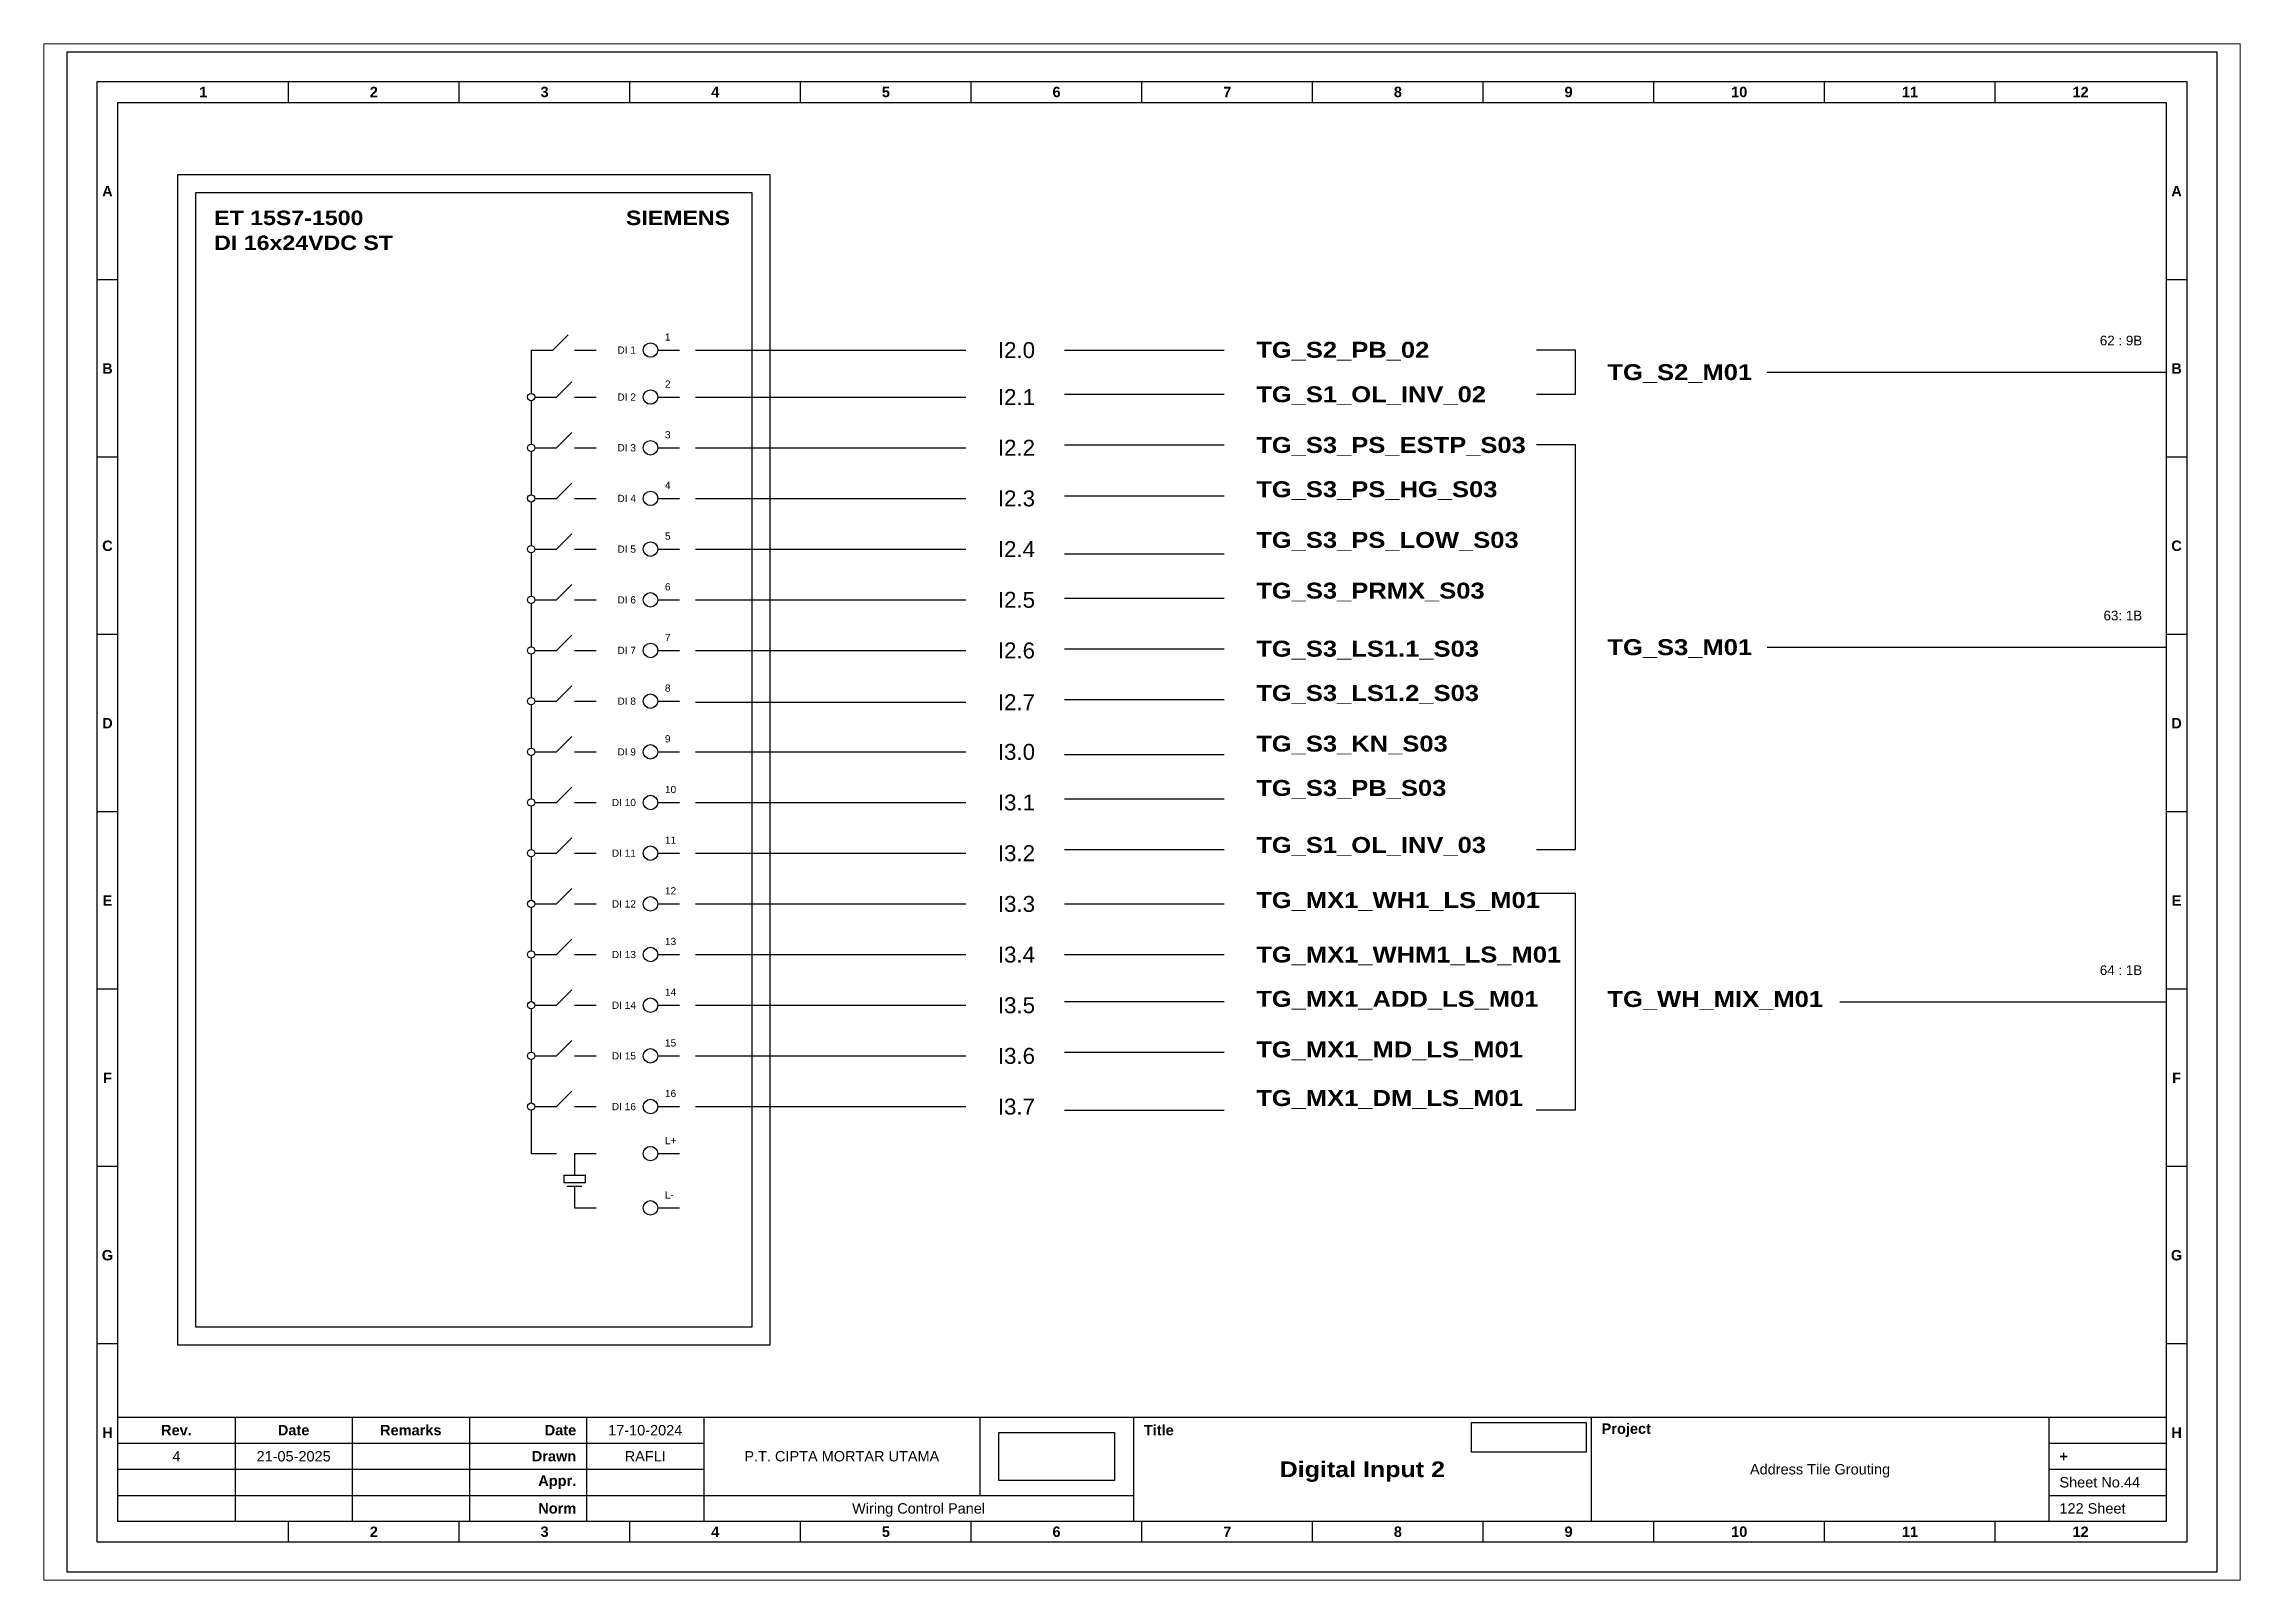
# Paper-space layout 'Card DI 2' of a CAD drawing. Header units: centimetres, sheet in millimetres. Extents: x -3 to 818, y -16 to 558.
# The model-space entities are those that its viewports show. They can reach past a viewport. Long polylines and large blocks are cut down to what shows.
import ezdxf
from ezdxf.enums import TextEntityAlignment as Align

# ---------------------------------------------------------------- set-up
doc = ezdxf.new("R2010")
doc.units = ezdxf.units.CM
doc.header["$MEASUREMENT"] = 0
doc.layers.add('MU Project Line', color=7, linetype='Continuous', true_color=0xfefefe)
doc.styles.add('Bold', font='ariblk.ttf', dxfattribs={"height": 25.4})
doc.styles.get("Standard").update_dxf_attribs({"font": 'arial.ttf'})
picture_1 = doc.add_image_def('image1.png', size_in_pixel=(2048, 847))
picture_2 = doc.add_image_def('image2.png', size_in_pixel=(2092, 542))

# ---------------------------------------------------------------- blocks, each defined once
blk = doc.blocks.new('KOP MU PROJECT')
at = {"color": 6, "ltscale": 50}
for p, q in [((27.74, 184.05), (27.74, 186.66)), ((49.13, 184.05), (49.13, 186.66)), ((70.51, 184.05), (70.51, 186.66)), ((91.89, 184.05), (91.89, 186.66)), ((113.27, 184.05), (113.27, 186.66)), ((134.66, 184.05), (134.66, 186.66)), ((156.04, 184.05), (156.04, 186.66)), ((177.42, 184.05), (177.42, 186.66)), ((198.8, 184.05), (198.8, 186.66)), ((220.19, 184.05), (220.19, 186.66)), ((241.57, 184.05), (241.57, 186.66)), ((6.36, 161.84), (3.75, 161.84)), ((265.59, 161.84), (262.98, 161.84)), ((6.36, 139.63), (3.75, 139.63)), ((265.59, 139.63), (262.98, 139.63)), ((6.36, 117.42), (3.75, 117.42)), ((265.59, 117.42), (262.98, 117.42)), ((6.36, 95.22), (3.75, 95.22)), ((265.59, 95.22), (262.98, 95.22)), ((6.36, 73.01), (3.75, 73.01)), ((265.59, 73.01), (262.98, 73.01)), ((6.36, 50.8), (3.75, 50.8)), ((265.59, 50.8), (262.98, 50.8)), ((6.36, 28.59), (3.75, 28.59)), ((265.59, 28.59), (262.98, 28.59)), ((27.74, 3.75), (27.74, 6.36)), ((49.13, 3.75), (49.13, 6.36)), ((70.51, 3.75), (70.51, 6.36)), ((91.89, 3.75), (91.89, 6.36)), ((113.27, 3.75), (113.27, 6.36)), ((134.66, 3.75), (134.66, 6.36)), ((156.04, 3.75), (156.04, 6.36)), ((177.42, 3.75), (177.42, 6.36)), ((198.8, 3.75), (198.8, 6.36)), ((220.19, 3.75), (220.19, 6.36)), ((241.57, 3.75), (241.57, 6.36))]:
    blk.add_line(p, q, dxfattribs=at)
at = {"ltscale": 50}
for p, q in [((6.36, 19.41), (262.98, 19.41)), ((21.04, 19.41), (21.04, 6.36)), ((35.72, 19.41), (35.72, 6.36)), ((50.41, 19.41), (50.41, 6.36)), ((65.09, 19.41), (65.09, 6.36)), ((79.77, 19.41), (79.77, 6.36)), ((114.35, 19.41), (114.35, 9.62)), ((133.6, 19.41), (133.6, 6.36)), ((190.95, 19.41), (190.95, 6.36)), ((248.3, 19.41), (248.3, 6.36)), ((6.36, 16.15), (79.77, 16.15)), ((248.3, 16.15), (262.98, 16.15)), ((6.36, 12.89), (79.77, 12.89)), ((248.3, 12.89), (262.98, 12.89)), ((6.36, 9.62), (133.6, 9.62)), ((248.3, 9.62), (262.98, 9.62))]:
    blk.add_line(p, q, dxfattribs=at)
at = {"color": 1, "ltscale": 50}
blk.add_lwpolyline([(269.34, 0), (0, 0), (0, 190.41), (269.34, 190.41)], close=True, dxfattribs=at)
at = {"color": 6, "ltscale": 50}
for points in [[(265.59, 3.75), (3.75, 3.75), (3.75, 186.66), (265.59, 186.66)], [(262.98, 6.36), (6.36, 6.36), (6.36, 184.05), (262.98, 184.05)]]:
    blk.add_lwpolyline(points, close=True, dxfattribs=at)
at = {"ltscale": 50, "char_height": 1.305, "attachment_point": 4}
for s, width, heights, insert in [('\\pxqc;{\\fArial|b1|i0|c0|p34;1}', 21.3825, [2.51], (6.36, 185.36)), ('\\pxqc;{\\fArial|b1|i0|c0|p34;2}', 21.3825, [2.51], (27.74, 185.36)), ('\\pxqc;{\\fArial|b1|i0|c0|p34;3}', 21.3825, [2.51], (49.13, 185.36)), ('\\pxqc;{\\fArial|b1|i0|c0|p34;4}', 21.3825, [2.51], (70.51, 185.36)), ('\\pxqc;{\\fArial|b1|i0|c0|p34;5}', 21.3825, [2.51], (91.89, 185.36)), ('\\pxqc;{\\fArial|b1|i0|c0|p34;6}', 21.3825, [2.51], (113.27, 185.36)), ('\\pxqc;{\\fArial|b1|i0|c0|p34;7}', 21.3825, [2.51], (134.66, 185.36)), ('\\pxqc;{\\fArial|b1|i0|c0|p34;8}', 21.3825, [2.51], (156.04, 185.36)), ('\\pxqc;{\\fArial|b1|i0|c0|p34;9}', 21.3825, [2.51], (177.42, 185.36)), ('\\pxqc;{\\fArial|b1|i0|c0|p34;10}', 21.3825, [2.51], (198.8, 185.36)), ('\\pxqc;{\\fArial|b1|i0|c0|p34;11}', 21.3825, [2.51], (220.19, 185.36)), ('\\pxqc;{\\fArial|b1|i0|c0|p34;12}', 21.3825, [2.51], (241.57, 185.36)), ('\\pxqc;{\\fArial|b1|i0|c0|p34;A}', 2.61, [2.51], (3.75, 172.95)), ('\\pxqc;{\\fArial|b1|i0|c0|p34;A}', 2.61, [2.51], (262.98, 172.95)), ('\\pxqc;{\\fArial|b1|i0|c0|p34;B}', 2.61, [2.51], (3.75, 150.74)), ('\\pxqc;{\\fArial|b1|i0|c0|p34;B}', 2.61, [2.51], (262.98, 150.74)), ('\\pxqc;{\\fArial|b1|i0|c0|p34;C}', 2.61, [2.51], (3.75, 128.53)), ('\\pxqc;{\\fArial|b1|i0|c0|p34;C}', 2.61, [2.51], (262.98, 128.53)), ('\\pxqc;{\\fArial|b1|i0|c0|p34;D}', 2.61, [2.51], (3.75, 106.32)), ('\\pxqc;{\\fArial|b1|i0|c0|p34;D}', 2.61, [2.51], (262.98, 106.32)), ('\\pxqc;{\\fArial|b1|i0|c0|p34;E}', 2.61, [2.51], (3.75, 84.11)), ('\\pxqc;{\\fArial|b1|i0|c0|p34;E}', 2.61, [2.51], (262.98, 84.11)), ('\\pxqc;{\\fArial|b1|i0|c0|p34;F}', 2.61, [2.51], (3.75, 61.9)), ('\\pxqc;{\\fArial|b1|i0|c0|p34;F}', 2.61, [2.51], (262.98, 61.9)), ('\\pxqc;{\\fArial|b1|i0|c0|p34;G}', 2.61, [2.51], (3.75, 39.69)), ('\\pxqc;{\\fArial|b1|i0|c0|p34;G}', 2.61, [2.51], (262.98, 39.69)), ('\\pxqc;{\\fArial|b1|i0|c0|p34;H}', 2.61, [2.51], (3.75, 17.47)), ('\\pxqc;{\\fArial|b1|i0|c0|p34;Rev.}', 14.6811, [2.88], (6.36, 17.78)), ('\\pxqc;{\\fArial|b1|i0|c0|p34;Date}', 14.6811, [2.88], (21.04, 17.78)), ('\\pxqc;{\\fArial|b1|i0|c0|p34;Remarks}', 14.6811, [2.88], (35.72, 17.78)), ('\\pxqr;{\\fArial|b1|i0|c0|p34;Date}', 13.3761, [2.88], (50.41, 17.78)), ('\\pxql;{\\fArial|b1|i0|c0|p34;Title}', 50.2419, [2.88], (134.9, 17.78)), ('\\pxql;{\\fArial|b1|i0|c0|p34;Project}', 50.2419, [2.88], (192.25, 17.78)), ('\\pxqc;{\\fArial|b1|i0|c0|p34;H}', 2.61, [2.51], (262.98, 17.47)), ('\\pxqr;{\\fArial|b1|i0|c0|p34;Drawn}', 13.3761, [2.88], (50.41, 14.52)), ('\\pxql;{\\fArial|b1|i0|c0|p34;+}', 14.6811, [2.88], (249.61, 14.52)), ('\\pxqr;{\\fArial|b1|i0|c0|p34;Appr.}', 13.3761, [2.88], (50.41, 11.26)), ('\\pxqr;{\\fArial|b1|i0|c0|p34;Norm}', 13.3761, [2.88], (50.41, 7.99)), ('\\pxqc;{\\fArial|b1|i0|c0|p34;2}', 21.3825, [2.51], (27.74, 5.06)), ('\\pxqc;{\\fArial|b1|i0|c0|p34;3}', 21.3825, [2.51], (49.13, 5.06)), ('\\pxqc;{\\fArial|b1|i0|c0|p34;4}', 21.3825, [2.51], (70.51, 5.06)), ('\\pxqc;{\\fArial|b1|i0|c0|p34;5}', 21.3825, [2.51], (91.89, 5.06)), ('\\pxqc;{\\fArial|b1|i0|c0|p34;6}', 21.3825, [2.51], (113.27, 5.06)), ('\\pxqc;{\\fArial|b1|i0|c0|p34;7}', 21.3825, [2.51], (134.66, 5.06)), ('\\pxqc;{\\fArial|b1|i0|c0|p34;8}', 21.3825, [2.51], (156.04, 5.06)), ('\\pxqc;{\\fArial|b1|i0|c0|p34;9}', 21.3825, [2.51], (177.42, 5.06)), ('\\pxqc;{\\fArial|b1|i0|c0|p34;10}', 21.3825, [2.51], (198.8, 5.06)), ('\\pxqc;{\\fArial|b1|i0|c0|p34;11}', 21.3825, [2.51], (220.19, 5.06)), ('\\pxqc;{\\fArial|b1|i0|c0|p34;12}', 21.3825, [2.51], (241.57, 5.06))]:
    blk.add_mtext_dynamic_manual_height_columns(s, width=width, gutter_width=0.0326, heights=heights, dxfattribs=dict(at, insert=insert))
at = {"ltscale": 50}
for tag, p in [('DATECREATED', (72.43, 17.78)), ('REV', (13.7, 14.52)), ('REVDATE', (28.38, 14.52)), ('REMARKS', (43.06, 14.52)), ('DRAWN', (72.43, 14.52)), ('COMPANY', (97.06, 14.52)), ('APPR', (72.43, 11.26)), ('PROJECT', (219.62, 12.89)), ('NORM', (72.43, 7.99)), ('DRAWINGCATEGORY', (106.68, 7.99)), ('DESCRIPTION', (162.27, 10.03))]:
    blk.add_attdef(tag, text='', height=1.3, dxfattribs=at).set_placement(p, align=Align.MIDDLE_CENTER)
at = {"ltscale": 50, "style": 'Bold'}
blk.add_attdef('TITLE', text='', height=1.96, dxfattribs=at).set_placement((162.27, 12.89), align=Align.MIDDLE_CENTER)
at = {"ltscale": 50}
for tag, p in [('SHEETNUMBER', (249.61, 11.26)), ('TOTALSHEET', (249.61, 7.99))]:
    blk.add_attdef(tag, text='', height=1.3, dxfattribs=at).set_placement(p, align=Align.MIDDLE_LEFT)
image = blk.add_image(picture_1, insert=(116.72, 11.48), size_in_units=(14.5, 6), dxfattribs=at)
image.dxf.flags = 15
image = blk.add_image(picture_2, insert=(175.94, 15.04), size_in_units=(14.36, 3.72), dxfattribs=at)
image.dxf.flags = 15

msp = doc.modelspace()

# ---------------------------------------------------------------- linework, layer by layer
at = {"ltscale": 50}
for p, q in [((2091.17, 3026.07), (2093.09, 3027.99)), ((2088.45, 3026.07), (2091.17, 3026.07)), ((2088.45, 3026.07), (2088.45, 3020.63)), ((2093.89, 3026.07), (2096.61, 3026.07)), ((2091.62, 3020.18), (2093.55, 3022.1)), ((2088.45, 3019.72), (2088.45, 3014.29)), ((2088.9, 3020.18), (2091.62, 3020.18)), ((2093.89, 3020.18), (2096.61, 3020.18)), ((2091.62, 3013.83), (2093.55, 3015.75)), ((2088.45, 3013.38), (2088.45, 3007.94)), ((2088.9, 3013.83), (2091.62, 3013.83)), ((2093.89, 3013.83), (2096.61, 3013.83)), ((2088.9, 3007.49), (2091.62, 3007.49)), ((2091.62, 3007.49), (2093.55, 3009.41)), ((2093.89, 3007.49), (2096.61, 3007.49)), ((2088.45, 3007.03), (2088.45, 3001.59)), ((2091.62, 3001.14), (2093.55, 3003.06)), ((2088.45, 3000.69), (2088.45, 2995.25)), ((2088.9, 3001.14), (2091.62, 3001.14)), ((2093.89, 3001.14), (2096.61, 3001.14)), ((2091.62, 2994.79), (2093.55, 2996.72)), ((2088.45, 2994.34), (2088.45, 2988.9)), ((2088.9, 2994.79), (2091.62, 2994.79)), ((2093.89, 2994.79), (2096.61, 2994.79)), ((2088.9, 2988.45), (2091.62, 2988.45)), ((2091.62, 2988.45), (2093.55, 2990.37)), ((2093.89, 2988.45), (2096.61, 2988.45)), ((2088.45, 2987.99), (2088.45, 2982.55)), ((2091.62, 2982.1), (2093.55, 2984.02)), ((2088.45, 2981.65), (2088.45, 2976.21)), ((2088.9, 2982.1), (2091.62, 2982.1)), ((2093.89, 2982.1), (2096.61, 2982.1)), ((2091.62, 2975.75), (2093.55, 2977.68)), ((2088.45, 2975.3), (2088.45, 2969.86)), ((2088.9, 2975.75), (2091.62, 2975.75)), ((2093.89, 2975.75), (2096.61, 2975.75)), ((2088.45, 2968.95), (2088.45, 2963.51)), ((2088.9, 2969.41), (2091.62, 2969.41)), ((2091.62, 2969.41), (2093.55, 2971.33)), ((2093.89, 2969.41), (2096.61, 2969.41)), ((2091.62, 2963.06), (2093.55, 2964.98)), ((2088.45, 2962.61), (2088.45, 2957.17)), ((2088.9, 2963.06), (2091.62, 2963.06)), ((2093.89, 2963.06), (2096.61, 2963.06)), ((2091.62, 2956.71), (2093.55, 2958.64)), ((2088.45, 2956.26), (2088.45, 2950.82)), ((2088.9, 2956.71), (2091.62, 2956.71)), ((2093.89, 2956.71), (2096.61, 2956.71)), ((2088.45, 2949.92), (2088.45, 2944.48)), ((2088.9, 2950.37), (2091.62, 2950.37)), ((2091.62, 2950.37), (2093.55, 2952.29)), ((2093.89, 2950.37), (2096.61, 2950.37)), ((2091.62, 2944.02), (2093.55, 2945.95)), ((2088.45, 2943.57), (2088.45, 2938.13)), ((2088.9, 2944.02), (2091.62, 2944.02)), ((2093.89, 2944.02), (2096.61, 2944.02)), ((2091.62, 2937.68), (2093.55, 2939.6)), ((2088.45, 2937.22), (2088.45, 2931.78)), ((2088.9, 2937.68), (2091.62, 2937.68)), ((2093.89, 2937.68), (2096.61, 2937.68)), ((2091.62, 2931.33), (2093.55, 2933.25)), ((2088.45, 2930.88), (2088.45, 2925.44)), ((2088.9, 2931.33), (2091.62, 2931.33)), ((2093.89, 2931.33), (2096.61, 2931.33)), ((2088.45, 2925.44), (2091.62, 2925.44)), ((2093.89, 2925.44), (2096.61, 2925.44)), ((2093.89, 2925.44), (2093.89, 2922.72)), ((2092.53, 2922.72), (2095.25, 2922.72)), ((2092.53, 2922.72), (2092.53, 2921.82)), ((2095.25, 2921.82), (2095.25, 2922.72)), ((2092.53, 2921.82), (2095.25, 2921.82)), ((2092.98, 2921.36), (2094.8, 2921.36)), ((2093.89, 2921.36), (2093.89, 2918.64)), ((2093.89, 2918.64), (2096.61, 2918.64))]:
    msp.add_line(p, q, dxfattribs=at)
at = {"color": 6, "ltscale": 50}
for p, q in [((2104.3, 3026.07), (2107.02, 3026.07)), ((2104.3, 3020.18), (2107.02, 3020.18)), ((2104.3, 3013.83), (2107.02, 3013.83)), ((2104.3, 3007.49), (2107.02, 3007.49)), ((2104.3, 3001.14), (2107.02, 3001.14)), ((2104.3, 2994.79), (2107.02, 2994.79)), ((2104.3, 2988.45), (2107.02, 2988.45)), ((2104.3, 2982.1), (2107.02, 2982.1)), ((2104.3, 2975.75), (2107.02, 2975.75)), ((2104.3, 2969.41), (2107.02, 2969.41)), ((2104.3, 2963.06), (2107.02, 2963.06)), ((2104.3, 2956.71), (2107.02, 2956.71)), ((2104.3, 2950.37), (2107.02, 2950.37)), ((2104.3, 2944.02), (2107.02, 2944.02)), ((2104.3, 2937.68), (2107.02, 2937.68)), ((2104.3, 2931.33), (2107.02, 2931.33)), ((2104.3, 2925.44), (2107.02, 2925.44)), ((2104.3, 2918.64), (2107.02, 2918.64))]:
    msp.add_line(p, q, dxfattribs=at)
at = {"color": 146, "ltscale": 50, "true_color": 0x105689}
for p, q in [((2109.02, 3026.07), (2142.92, 3026.07)), ((2155.29, 3026.07), (2175.29, 3026.07)), ((2219.29, 3026.07), (2214.42, 3026.07)), ((2219.29, 3020.53), (2219.29, 3026.07)), ((2243.29, 3023.3), (2293.29, 3023.3)), ((2109.02, 3020.18), (2142.92, 3020.18)), ((2155.29, 3020.53), (2175.29, 3020.53)), ((2214.42, 3020.53), (2219.29, 3020.53)), ((2109.02, 3013.83), (2142.92, 3013.83)), ((2155.29, 3014.18), (2175.29, 3014.18)), ((2219.29, 3014.18), (2214.42, 3014.18)), ((2219.29, 2963.54), (2219.29, 3014.18)), ((2109.02, 3007.49), (2142.92, 3007.49)), ((2155.29, 3007.83), (2175.29, 3007.83)), ((2109.02, 3001.14), (2142.92, 3001.14)), ((2155.29, 3000.56), (2175.29, 3000.56)), ((2109.02, 2994.79), (2142.92, 2994.79)), ((2155.29, 2995.01), (2175.29, 2995.01)), ((2109.02, 2988.45), (2142.92, 2988.45)), ((2155.29, 2988.67), (2175.29, 2988.67)), ((2243.29, 2988.86), (2293.29, 2988.86)), ((2109.02, 2981.97), (2142.92, 2981.97)), ((2155.29, 2982.32), (2175.29, 2982.32)), ((2109.02, 2975.75), (2142.92, 2975.75)), ((2155.29, 2975.43), (2175.29, 2975.43)), ((2109.02, 2969.41), (2142.92, 2969.41)), ((2155.29, 2969.88), (2175.29, 2969.88)), ((2155.29, 2963.54), (2175.29, 2963.54)), ((2214.42, 2963.54), (2219.29, 2963.54)), ((2109.02, 2963.06), (2142.92, 2963.06)), ((2219.29, 2958.02), (2214.29, 2958.02)), ((2219.29, 2930.88), (2219.29, 2958.02)), ((2109.02, 2956.71), (2142.92, 2956.71)), ((2155.29, 2956.71), (2175.29, 2956.71)), ((2109.02, 2950.37), (2142.92, 2950.37)), ((2155.29, 2950.37), (2175.29, 2950.37)), ((2155.29, 2944.5), (2175.29, 2944.5)), ((2252.41, 2944.45), (2293.29, 2944.45)), ((2109.02, 2944.02), (2142.92, 2944.02)), ((2109.02, 2937.68), (2142.92, 2937.68)), ((2155.29, 2938.15), (2175.29, 2938.15)), ((2109.02, 2931.33), (2142.92, 2931.33)), ((2155.29, 2930.88), (2175.29, 2930.88)), ((2219.29, 2930.88), (2214.37, 2930.88))]:
    msp.add_line(p, q, dxfattribs=at)
at = {"ltscale": 50}
msp.add_lwpolyline([(2044.17, 3048.07), (2118.36, 3048.07), (2118.36, 2901.43), (2044.17, 2901.43)], close=True, dxfattribs=at)
at = {"color": 6, "ltscale": 50}
msp.add_lwpolyline([(2046.44, 3045.8), (2116.09, 3045.8), (2116.09, 2903.7), (2046.44, 2903.7)], close=True, dxfattribs=at)
at = {"color": 6, "ltscale": 500}
for centre in [(2103.4, 3026.07), (2103.4, 3020.18), (2103.4, 3013.83), (2103.4, 3007.49), (2103.4, 3001.14), (2103.4, 2994.79), (2103.4, 2988.45), (2103.4, 2982.1), (2103.4, 2975.75), (2103.4, 2969.41), (2103.4, 2963.06), (2103.4, 2956.71), (2103.4, 2950.37), (2103.4, 2944.02), (2103.4, 2937.68), (2103.4, 2931.33), (2103.4, 2925.44), (2103.4, 2918.64)]:
    msp.add_circle(centre, 0.907, dxfattribs=at)
at = {"ltscale": 500}
for centre in [(2088.45, 3020.18), (2088.45, 3013.83), (2088.45, 3007.49), (2088.45, 3001.14), (2088.45, 2994.79), (2088.45, 2988.45), (2088.45, 2982.1), (2088.45, 2975.75), (2088.45, 2969.41), (2088.45, 2963.06), (2088.45, 2956.71), (2088.45, 2950.37), (2088.45, 2944.02), (2088.45, 2937.68), (2088.45, 2931.33)]:
    msp.add_circle(centre, 0.453, dxfattribs=at)

# ---------------------------------------------------------------- block references
msp.add_blockref('KOP MU PROJECT', (2030.31, 2873.02)).add_auto_attribs({'TITLE': 'Digital Input 2', 'PROJECT': 'Address Tile Grouting', 'COMPANY': 'P.T. CIPTA MORTAR UTAMA', 'DRAWINGCATEGORY': 'Wiring Control Panel', 'DRAWN': 'RAFLI', 'DATECREATED': '17-10-2024', 'REVDATE': '21-05-2025', 'REV': '4', 'SHEETNUMBER': 'Sheet No.44', 'TOTALSHEET': '122 Sheet'})

# ---------------------------------------------------------------- texts
at = {"ltscale": 500, "style": 'Bold'}
for s, p in [('ET 15S7-1500', (2048.74, 3043.53)), ('DI 16x24VDC ST', (2048.74, 3040.41))]:
    msp.add_text(s, height=1.8132, dxfattribs=at).set_placement(p, align=Align.TOP_LEFT)
msp.add_text('SIEMENS', height=1.813, dxfattribs=at).set_placement((2113.37, 3043.53), align=Align.TOP_RIGHT)
at = {"ltscale": 500}
for s, p in [('1', (2105.21, 3026.98)), ('2', (2105.21, 3021.08)), ('3', (2105.21, 3014.74)), ('4', (2105.21, 3008.39)), ('5', (2105.21, 3002.05)), ('6', (2105.21, 2995.7)), ('7', (2105.21, 2989.35)), ('8', (2105.21, 2983.01)), ('9', (2105.21, 2976.66)), ('10', (2105.21, 2970.31)), ('11', (2105.21, 2963.97)), ('12', (2105.21, 2957.62)), ('13', (2105.21, 2951.28)), ('14', (2105.21, 2944.93)), ('15', (2105.21, 2938.58)), ('16', (2105.21, 2932.24)), ('L+', (2105.21, 2926.34)), ('L-', (2105.21, 2919.54))]:
    msp.add_text(s, height=0.907, dxfattribs=at).set_placement(p, align=Align.BOTTOM_LEFT)
for s, p in [('I2.0', (2146.92, 3026.07)), ('I2.1', (2146.92, 3020.18)), ('I2.2', (2146.92, 3013.83)), ('I2.3', (2146.92, 3007.49)), ('I2.4', (2146.92, 3001.14)), ('I2.5', (2146.92, 2994.79)), ('I2.6', (2146.92, 2988.45)), ('I2.7', (2146.92, 2981.97)), ('I3.0', (2146.92, 2975.75)), ('I3.1', (2146.92, 2969.41)), ('I3.2', (2146.92, 2963.06)), ('I3.3', (2146.92, 2956.71)), ('I3.4', (2146.92, 2950.37)), ('I3.5', (2146.92, 2944.02)), ('I3.6', (2146.92, 2937.68)), ('I3.7', (2146.92, 2931.33))]:
    msp.add_text(s, height=2, dxfattribs=at).set_placement(p, align=Align.MIDDLE_LEFT)
at = {"ltscale": 500, "style": 'Bold'}
for s, p in [('TG_S2_PB_02', (2179.29, 3026.1)), ('TG_S2_M01', (2223.29, 3023.3)), ('TG_S1_OL_INV_02', (2179.29, 3020.53)), ('TG_S3_PS_ESTP_S03', (2179.29, 3014.18)), ('TG_S3_PS_HG_S03', (2179.29, 3008.64)), ('TG_S3_PS_LOW_S03', (2179.29, 3002.29)), ('TG_S3_PRMX_S03', (2179.29, 2995.94)), ('TG_S3_LS1.1_S03', (2179.29, 2988.67)), ('TG_S3_M01', (2223.29, 2988.86)), ('TG_S3_LS1.2_S03', (2179.29, 2983.12)), ('TG_S3_KN_S03', (2179.29, 2976.78)), ('TG_S3_PB_S03', (2179.29, 2971.23)), ('TG_S1_OL_INV_03', (2179.29, 2964.09)), ('TG_MX1_WH1_LS_M01', (2179.29, 2957.19)), ('TG_MX1_WHM1_LS_M01', (2179.29, 2950.37)), ('TG_MX1_ADD_LS_M01', (2179.29, 2944.82)), ('TG_WH_MIX_M01', (2223.29, 2944.8)), ('TG_MX1_MD_LS_M01', (2179.29, 2938.48)), ('TG_MX1_DM_LS_M01', (2179.29, 2932.4))]:
    msp.add_text(s, height=2, dxfattribs=at).set_placement(p, align=Align.MIDDLE_LEFT)
at = {"ltscale": 500}
for s, p in [('62 : 9B', (2290.29, 3026.3)), ('63: 1B', (2290.29, 2991.86)), ('64 : 1B', (2290.29, 2947.45))]:
    msp.add_text(s, height=1.2, dxfattribs=at).set_placement(p, align=Align.BOTTOM_RIGHT)
for s, p in [('DI 1', (2101.58, 3026.07)), ('DI 2', (2101.58, 3020.18)), ('DI 3', (2101.58, 3013.83)), ('DI 4', (2101.58, 3007.49)), ('DI 5', (2101.58, 3001.14)), ('DI 6', (2101.58, 2994.79)), ('DI 7', (2101.58, 2988.45)), ('DI 8', (2101.58, 2982.1)), ('DI 9', (2101.58, 2975.75)), ('DI 10', (2101.58, 2969.41)), ('DI 11', (2101.58, 2963.06)), ('DI 12', (2101.58, 2956.71)), ('DI 13', (2101.58, 2950.37)), ('DI 14', (2101.58, 2944.02)), ('DI 15', (2101.58, 2937.68)), ('DI 16', (2101.58, 2931.33))]:
    msp.add_text(s, height=0.907, dxfattribs=at).set_placement(p, align=Align.MIDDLE_RIGHT)

psp = doc.layouts.new('Card DI 2')

# ---------------------------------------------------------------- viewports
at = {"layer": 'MU Project Line', "ltscale": 50}
psp.add_viewport(center=(407.25, 271.11), size=(820.98, 573.9882), view_center_point=(2164.98, 2968.22), view_height=192.3681, dxfattribs=at)

doc.saveas('drawing.dxf')
